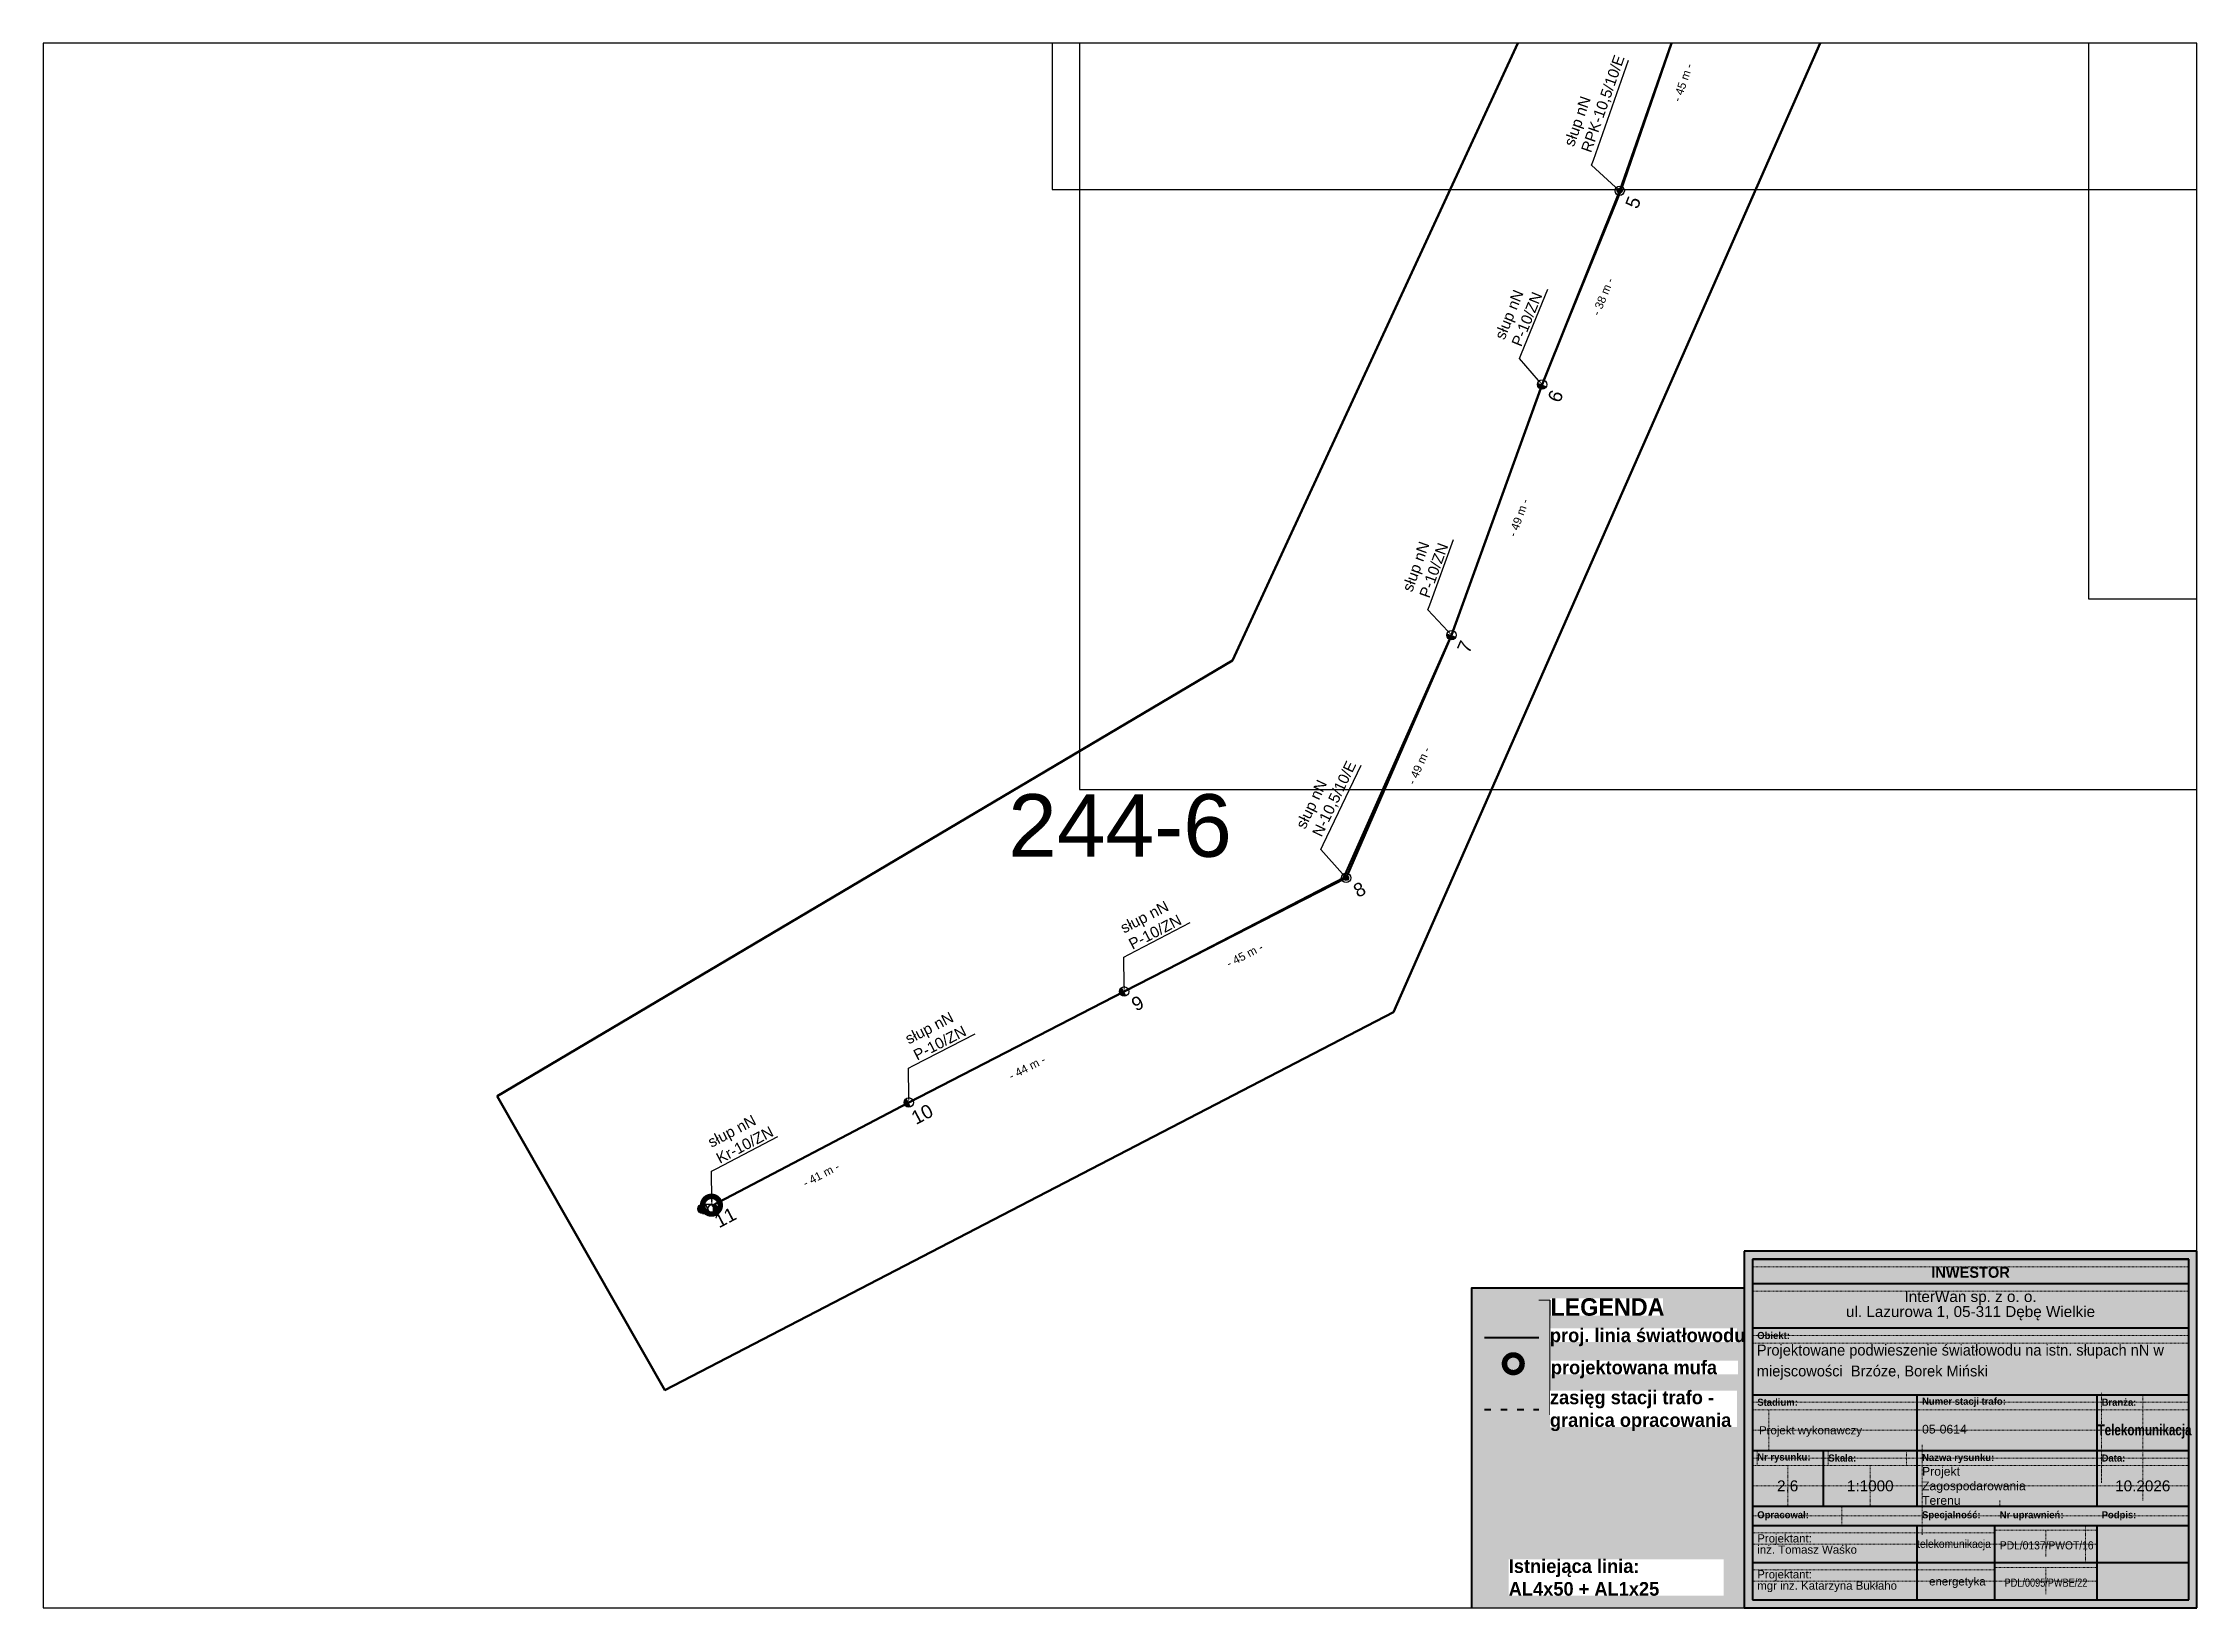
# Paper-space layout '244-6' of a CAD drawing. Header units: metres, sheet in millimetres. Extents: x 0 to 395, y 0 to 287.
# The model-space entities are those that its viewports show. They can reach past a viewport. Long polylines and large blocks are cut down to what shows.
import ezdxf
from ezdxf import colors
from ezdxf.entities.mleader import LeaderData, LeaderLine
from ezdxf.enums import TextEntityAlignment as Align
from ezdxf.math import Vec2, Vec3

# ---------------------------------------------------------------- set-up
doc = ezdxf.new("R2010")
doc.units = ezdxf.units.M
doc.linetypes.add('ACAD_ISO03W100', pattern=[30, 12, -18])
doc.linetypes.add('DGN Style 2', pattern=[0.005224, 0.003135, -0.00209])
for name, color, linetype, lineweight in [('!tele', 30, 'Continuous', 40), ('!trafo', 6, 'Continuous', 50), ('!trafo_244', 6, 'Continuous', 50), ('@Tabelka', 7, 'Continuous', 13), ('_mm zasięg trafo', 6, 'ACAD_ISO03W100', 35), ('_światłowód', 30, 'Continuous', 40)]:
    doc.layers.add(name, color=color, linetype=linetype, lineweight=lineweight)
for name, color, linetype in [('!wymiary', 7, 'Continuous'), ('_MM mufy', 3, 'Continuous'), ('_MM opisy', 7, 'Continuous'), ('_MM slupy', 5, 'Continuous'), ('_numery_05-0244_4', 7, 'Continuous')]:
    doc.layers.add(name, color=color, linetype=linetype)
doc.layers.add('@KonstrTabelki', color=253, linetype='DGN Style 2', lineweight=0, plot=False)
doc.layers.add('_kontrola_05-0244_4', color=6, linetype='Continuous', lineweight=50, plot=False)
doc.styles.add('BardzoMale-PrawaGora', font='arial.ttf', dxfattribs={"height": 0.0025})
doc.styles.get("Standard").update_dxf_attribs({"font": 'arial.ttf'})
doc.dimstyles.new('opis linie', dxfattribs={"dimtxt": 1.5, "dimasz": 0.18, "dimexe": 0.18, "dimexo": 0.0625, "dimgap": 2.5, "dimtad": 4, "dimdec": 0, "dimzin": 0, "dimdsep": 46, "dimtxsty": 'Standard', "dimcen": 0.09, "dimse1": 1, "dimse2": 1, "dimsd1": 1, "dimsd2": 1, "dimclrt": 256, "dimadec": 0, "dimazin": 0, "dimtfac": 1, "dimtdec": 0, "dimtofl": 0, "dimtmove": 0, "dimatfit": 3, "dimfxl": 1, "dimtfill": 1, "dimtolj": 1, "dimtzin": 0, "dimarcsym": 0})

# ---------------------------------------------------------------- blocks, each defined once
blk = doc.blocks.new('tabelka')
at = {"true_color": 0xffffff, "transparency": 33554687}
h = blk.add_hatch(color=7, dxfattribs=at)
h.dxf.hatch_style = 1
h.paths.add_polyline_path([(-83, 65.41), (0, 65.41), (0, 0), (-83, 0)])
at = {"layer": '@KonstrTabelki', "lineweight": 0}
for p, q in [((-1.5, 62.52), (-81.5, 62.52)), ((-1.5, 58.08), (-81.5, 58.08)), ((-1.5, 49.94), (-81.5, 49.94)), ((-81.5, 48.55), (-1.5, 48.55)), ((-1.5, 37.69), (-81.5, 37.69)), ((-81.5, 36.3), (-1.5, 36.3)), ((-78.46, 36.3), (-78.46, 28.86)), ((-17.47, 39.44), (-17.47, 22.94)), ((-9.93, 19.68), (-9.93, 39.08)), ((-81.5, 32.58), (-1.5, 32.58)), ((-80.6, 28.86), (-80.6, 26.08)), ((-67.58, 28.86), (-67.58, 26.08)), ((-53.27, 26.08), (-53.27, 28.86)), ((-50.39, 29.9), (-50.39, 18.64)), ((-17.47, 28.86), (-17.47, 22.94)), ((-9.93, 19.68), (-9.93, 28.86)), ((-1.5, 27.47), (-81.5, 27.47)), ((-81.5, 26.08), (-1.5, 26.08)), ((-74.99, 18.64), (-74.99, 26.08)), ((-59.88, 18.64), (-59.88, 26.08)), ((-1.5, 27.47), (-18.36, 27.47)), ((-1.5, 22.36), (-81.5, 22.36)), ((-1.5, 22.36), (-18.36, 22.36)), ((-81.5, 16.88), (-1.5, 16.88)), ((-65.11, 18.64), (-65.11, 15.11)), ((-50.39, 18.64), (-50.39, 13.41)), ((-36.15, 19.68), (-36.15, 18.64)), ((-37.05, 13.77), (-81.5, 13.77)), ((-37.05, 14.25), (-18.36, 14.25)), ((-27.71, 14.25), (-27.71, 9.31)), ((-20.43, 15.11), (-20.43, 8.31)), ((-37.05, 11.71), (-81.5, 11.71)), ((-18.36, 11.71), (-37.05, 11.71)), ((-37.05, 6.97), (-81.5, 6.97)), ((-37.05, 4.9), (-81.5, 4.9)), ((-37.05, 7.44), (-18.36, 7.44)), ((-18.36, 4.9), (-37.05, 4.9)), ((-27.71, 7.44), (-27.71, 2.5))]:
    blk.add_line(p, q, dxfattribs=at)
at = {"layer": '@KonstrTabelki'}
for points in [[(-51.29, 28.86), (-51.29, 39.08)], [(-51.29, 18.64), (-51.29, 28.86)]]:
    blk.add_lwpolyline(points, dxfattribs=at)
at = {"layer": '@Tabelka', "lineweight": 40}
for p, q in [((0, 65.41), (-83, 65.41)), ((-83, 65.41), (-83, 0)), ((-81.5, 63.91), (-1.5, 63.91)), ((-1.5, 63.91), (-81.5, 63.91)), ((-81.5, 63.91), (-81.5, 1.5)), ((-1.5, 1.5), (-1.5, 63.91)), ((0, 0), (0, 65.41)), ((-81.5, 59.47), (-1.5, 59.47)), ((-81.5, 51.33), (-1.5, 51.33)), ((-81.5, 39.08), (-1.5, 39.08)), ((-81.5, 39.08), (-18.36, 39.08)), ((-51.29, 28.86), (-51.29, 39.08)), ((-51.29, 28.86), (-51.29, 35.67)), ((-18.36, 39.08), (-18.36, 28.86)), ((-81.5, 28.86), (-18.36, 28.86)), ((-68.48, 18.64), (-68.48, 28.86)), ((-51.29, 18.64), (-51.29, 28.86)), ((-18.36, 28.86), (-1.5, 28.86)), ((-18.36, 28.86), (-18.36, 18.64)), ((-51.29, 18.64), (-51.29, 25.45)), ((-18.36, 25.45), (-18.36, 18.64)), ((-81.5, 18.64), (-1.5, 18.64)), ((-81.5, 18.64), (-1.5, 18.64)), ((-81.5, 15.11), (-1.5, 15.11)), ((-51.29, 1.5), (-51.29, 15.11)), ((-37.05, 1.5), (-37.05, 15.11)), ((-18.36, 15.11), (-18.36, 1.5)), ((-81.5, 8.31), (-1.5, 8.31)), ((-81.5, 8.31), (-1.5, 8.31)), ((-81.5, 1.5), (-1.5, 1.5)), ((-83, 0), (0, 0))]:
    blk.add_line(p, q, dxfattribs=at)
at = {"layer": '@Tabelka'}
for s, insert, char_height, attachment_point, line_spacing_factor in [('{\\fLato Light|b1|i0|c238|p34;INWESTOR}', (-41.5, 62.52), 2, 2, 0.825), ('InterWan sp. z o. o.\\Pul. Lazurowa 1, 05-311 Dębę Wielkie', (-41.5, 58.08), 2, 2, 0.825), ('{\\fLato Light|b1|i0|c238|p34;Obiekt:}', (-80.6, 49.94), 1.3, 4, 0.946154), ('{\\fLato Light|b1|i0|c238|p34;Branża:}', (-17.47, 37.69), 1.3, 4, 0.946154), ('Projekt wykonawczy', (-80.27, 32.34), 1.5, 4, 0.825), ('{\\fLato Light|b1|i0|c238|p34;\\W0.8;Telekomunikacja}', (-9.6, 32.34), 2, 5, 0.76875), ('{\\fLato Light|b1|i0|c238|p34;Nr rysunku:}', (-80.6, 27.47), 1.3, 4, 0.946154), ('{\\fLato Light|b1|i0|c238|p34;Skala:}', (-67.58, 27.47), 1.3, 4, 0.946154), ('{\\fLato Light|b1|i0|c238|p34;Nazwa rysunku:}', (-50.39, 27.38), 1.3, 4, 0.946154), ('{\\fLato Light|b1|i0|c238|p34;Data:}', (-17.47, 27.47), 1.3, 4, 0.946154), ('10.2026', (-9.93, 22.36), 2, 5, 0.825), ('{\\fLato Light|b1|i0|c238|p34;Opracował:}', (-80.6, 16.88), 1.3, 4, 0.946154), ('{\\fLato Light|b1|i0|c238|p34;Specjalność:}', (-50.39, 16.88), 1.3, 4, 0.946154), ('{\\fLato Light|b1|i0|c238|p34;Nr uprawnień:}', (-36.15, 16.88), 1.3, 4, 0.946154), ('{\\fLato Light|b1|i0|c238|p34;Podpis:}', (-17.47, 16.88), 1.3, 4, 0.946154)]:
    blk.add_mtext(s, dxfattribs=dict(at, insert=insert, char_height=char_height, attachment_point=attachment_point, line_spacing_factor=line_spacing_factor))
for s, insert, char_height, width, attachment_point, line_spacing_factor in [('{\\fLato Light|b1|i0|c238|p34;Stadium:}', (-80.6, 37.69), 1.3, 8.6456, 4, 0.946154), ('{\\fLato Light|b1|i0|c238|p34;Numer stacji trafo:}', (-50.39, 37.69), 1.3, 16.1141, 4, 0.946154), ('Projektant:\\Pinż. Tomasz Waśko', (-80.6, 11.71), 1.5, 27.9275, 4, 0.825), ('{\\W0.9;telekomunikacja}', (-44.53, 11.53), 1.5, 22.915, 5, 0.825), ('{\\W0.9;PDL/0137/PWOT/16}', (-27.54, 11.46), 1.5, 22.915, 5, 0.825), ('Projektant:\\Pmgr inż. Katarzyna Bukłaho', (-80.6, 4.9), 1.5, 27.9275, 4, 0.825), ('energetyka', (-43.91, 4.64), 1.5, 22.915, 5, 0.825), ('{\\W0.8;PDL/0095/PWBE/22}', (-27.66, 4.62), 1.5, 22.915, 5, 0.825)]:
    blk.add_mtext(s, dxfattribs=dict(at, insert=insert, char_height=char_height, width=width, attachment_point=attachment_point, line_spacing_factor=line_spacing_factor))
blk = doc.blocks.new('mufa')
at = {"layer": '_MM mufy'}
h = blk.add_hatch(color=256, dxfattribs=at)
h.dxf.hatch_style = 1
h.paths.add_polyline_path([(2.15, 0.12, 1), (-2.1, -0.05, 1)])
h.paths.add_polyline_path([(-1.1, -0.01, -1), (1.15, 0.08, -1)], flags=16)
h.paths.add_polyline_path([(-0.83, 0, -1), (0.88, 0.07, -1)], flags=0)
blk = doc.blocks.new('legenda')
at = {"true_color": 0xffffff, "transparency": 33554687}
h = blk.add_hatch(color=7, dxfattribs=at)
h.dxf.hatch_style = 1
h.paths.add_polyline_path([(-50, 58.61), (0, 58.61), (0, 0), (-50, 0)])
at = {"lineweight": 40}
blk.add_lwpolyline([(0, 58.61), (-50, 58.61), (-50, 0)], dxfattribs=at)
at = {"layer": '_mm zasięg trafo', "lineweight": 40, "ltscale": 0.1}
blk.add_lwpolyline([(-47.62, 36.36), (-37.62, 36.36)], dxfattribs=at)
at = {"layer": '_światłowód', "lineweight": 40}
blk.add_lwpolyline([(-47.62, 49.6), (-37.62, 49.6)], dxfattribs=at)
at = {"layer": '_mm zasięg trafo'}
blk.add_blockref('mufa', (-42.35, 44.72), dxfattribs=at)
at = {"layer": '_mm zasięg trafo', "bg_fill": 3, "box_fill_scale": 1, "bg_fill_color": 256, "bg_fill_transparency": 0}
for s, width, heights, insert, char_height, attachment_point in [('{\\fLato Light|b1|i0|c238|p34;\\C7;LEGENDA}', 20.65, [-3.27], (-35.53, 56.77), 3.2, 1), ('\\pxt4;{\\fLato Light|b1|i0|c238|p34;\\C7;proj. linia światłowodu}', 34.3358, [-3.2], (-35.62, 49.6), 2.5, 4)]:
    blk.add_mtext_dynamic_manual_height_columns(s, width=width, gutter_width=1, heights=heights, dxfattribs=dict(at, insert=insert, char_height=char_height, attachment_point=attachment_point))
at = {"layer": 'Defpoints', "color": 252, "lineweight": 0, "true_color": 0x939598}
blk.add_lwpolyline([(-37.62, 56.41), (-35.62, 56.41), (-35.62, 35.41)], dxfattribs=at)
at = {"layer": '_mm zasięg trafo', "char_height": 2.5, "attachment_point": 4, "bg_fill": 3, "box_fill_scale": 1, "bg_fill_color": 256, "bg_fill_transparency": 0}
for s, heights, insert in [('\\pxt4;{\\fLato Light|b1|i0|c238|p34;\\C7;projektowana mufa}', [-3.2], (-35.44, 43.71)), ('\\pxt4;{\\fLato Light|b1|i0|c238|p34;\\C7;zasięg stacji trafo - granica opracowania}', [-7.36], (-35.62, 36.13))]:
    blk.add_mtext_dynamic_manual_height_columns(s, width=34.3358, gutter_width=1, heights=heights, dxfattribs=dict(at, insert=insert))
blk.add_lwpolyline([(-50, 0), (0, 0), (0, 58.61)])
at = {"layer": '_mm zasięg trafo', "insert": (-43.16, 5.56), "char_height": 2.5, "attachment_point": 4, "bg_fill": 3, "box_fill_scale": 1, "bg_fill_color": 256, "bg_fill_transparency": 0}
blk.add_mtext_dynamic_manual_height_columns('\\pxt4;{\\fLato Light|b1|i0|c238|p34;\\C7;Istniejąca linia:\\PAL4x50 + AL1x25}', width=39.409, gutter_width=1, heights=[0], dxfattribs=at)
blk = doc.blocks.new('ZN')
at = {"layer": '_MM slupy', "transparency": 33554687}
h = blk.add_hatch(color=256, dxfattribs=at)
h.dxf.hatch_style = 1
h.paths.add_polyline_path([(0, -0.86), (0, 0.86, 1)])
at = {"layer": '_MM slupy'}
blk.add_circle((0, 0), 0.857, dxfattribs=at)
blk = doc.blocks.new('*D18')
at = {"layer": 'Defpoints', "color": 0}
for p in [(7534138.87, 5784842.62), (7534139.34, 5784841.73), (7534102.77, 5784823.69)]:
    blk.add_point(p, dxfattribs=at)
at = {"layer": '!wymiary', "insert": (7534122.8, 5784829.39), "char_height": 1.5, "attachment_point": 5, "rotation": 27.672, "bg_fill": 3, "box_fill_scale": 1.1, "bg_fill_color": 9, "bg_fill_true_color": 13158600, "bg_fill_transparency": 0}
blk.add_mtext('\\A1;- 41 m -', dxfattribs=at)
blk = doc.blocks.new('*D19')
at = {"layer": 'Defpoints', "color": 0}
for p in [(7534178.36, 5784862.96), (7534178.81, 5784862.07), (7534138.87, 5784842.62)]:
    blk.add_point(p, dxfattribs=at)
at = {"layer": '!wymiary', "insert": (7534160.56, 5784849.01), "char_height": 1.5, "attachment_point": 5, "rotation": 27.2511, "bg_fill": 3, "box_fill_scale": 1.1, "bg_fill_color": 9, "bg_fill_true_color": 13158600, "bg_fill_transparency": 0}
blk.add_mtext('\\A1;- 44 m -', dxfattribs=at)
blk = doc.blocks.new('*D20')
at = {"layer": 'Defpoints', "color": 0}
for p in [(7534218.65, 5784883.86), (7534219.11, 5784882.97), (7534178.36, 5784862.96)]:
    blk.add_point(p, dxfattribs=at)
at = {"layer": '!wymiary', "insert": (7534200.46, 5784869.62), "char_height": 1.5, "attachment_point": 5, "rotation": 27.4201, "bg_fill": 3, "box_fill_scale": 1.1, "bg_fill_color": 9, "bg_fill_true_color": 13158600, "bg_fill_transparency": 0}
blk.add_mtext('\\A1;- 45 m -', dxfattribs=at)
blk = doc.blocks.new('*D21')
at = {"layer": 'Defpoints', "color": 0}
for p in [(7534238.37, 5784928.3), (7534239.28, 5784927.89), (7534218.65, 5784883.86)]:
    blk.add_point(p, dxfattribs=at)
at = {"layer": '!wymiary', "insert": (7534232.41, 5784904.35), "char_height": 1.5, "attachment_point": 5, "rotation": 66.0665, "bg_fill": 3, "box_fill_scale": 1.1, "bg_fill_color": 9, "bg_fill_true_color": 13158600, "bg_fill_transparency": 0}
blk.add_mtext('\\A1;- 49 m -', dxfattribs=at)
blk = doc.blocks.new('*D22')
at = {"layer": 'Defpoints', "color": 0}
for p in [(7534254.97, 5784974.23), (7534255.91, 5784973.89), (7534238.37, 5784928.3)]:
    blk.add_point(p, dxfattribs=at)
at = {"layer": '!wymiary', "insert": (7534250.68, 5784949.82), "char_height": 1.5, "attachment_point": 5, "rotation": 70.1304, "bg_fill": 3, "box_fill_scale": 1.1, "bg_fill_color": 9, "bg_fill_true_color": 13158600, "bg_fill_transparency": 0}
blk.add_mtext('\\A1;- 49 m -', dxfattribs=at)
blk = doc.blocks.new('*D23')
at = {"layer": 'Defpoints', "color": 0}
for p in [(7534269.38, 5785009.66), (7534270.31, 5785009.28), (7534254.97, 5784974.23)]:
    blk.add_point(p, dxfattribs=at)
at = {"layer": '!wymiary', "insert": (7534266.13, 5784990.34), "char_height": 1.5, "attachment_point": 5, "rotation": 67.8686, "bg_fill": 3, "box_fill_scale": 1.1, "bg_fill_color": 9, "bg_fill_true_color": 13158600, "bg_fill_transparency": 0}
blk.add_mtext('\\A1;- 38 m -', dxfattribs=at)
blk = doc.blocks.new('*D24')
at = {"layer": 'Defpoints', "color": 0}
for p in [(7534284.14, 5785052.31), (7534285.09, 5785051.98), (7534269.38, 5785009.66)]:
    blk.add_point(p, dxfattribs=at)
at = {"layer": '!wymiary', "insert": (7534280.79, 5785029.59), "char_height": 1.5, "attachment_point": 5, "rotation": 70.909, "bg_fill": 3, "box_fill_scale": 1.1, "bg_fill_color": 9, "bg_fill_true_color": 13158600, "bg_fill_transparency": 0}
blk.add_mtext('\\A1;- 45 m -', dxfattribs=at)
blk = doc.blocks.new('E')
at = {"layer": '_MM slupy'}
h = blk.add_hatch(color=256, dxfattribs=at)
h.dxf.hatch_style = 1
h.paths.add_polyline_path([(0.27, 0.37, 1), (-0.27, -0.37, 1)])
for radius in [0.857, 0.457]:
    blk.add_circle((0, 0), radius, dxfattribs=at)
blk = doc.blocks.new('R')
at = {"layer": '_MM slupy', "transparency": 33554687}
h = blk.add_hatch(color=256, dxfattribs=at)
h.dxf.hatch_style = 1
h.paths.add_polyline_path([(-0.93, -0.86), (-0.93, 0.86, 1)])
h = blk.add_hatch(color=256, dxfattribs=at)
h.dxf.hatch_style = 1
h.paths.add_polyline_path([(0.93, 0.86), (0.93, -0.86, 1)])
at = {"layer": '_MM slupy'}
for points in [[(-0.93, 0.86), (0.93, 0.86)], [(-0.93, -0.86), (0.93, -0.86)]]:
    blk.add_lwpolyline(points, dxfattribs=at)
for centre in [(-0.93, 0), (0.93, 0)]:
    blk.add_circle(centre, 0.857, dxfattribs=at)
blk = doc.blocks.new('q')
at = {"layer": '_MM slupy'}
blk.add_blockref('ZN', (0, 0), dxfattribs=at)
at = {"layer": '_MM opisy'}
ml = blk.add_multileader_mtext('Standard', dxfattribs=at)
ml.set_content('\\pxql;słup nN\\PP-10/ZN', color=256)
ml.set_leader_properties()
ml.build(insert=Vec2(0, 0))
ml.multileader.update_dxf_attribs({"has_text_frame": 1, "text_left_attachment_type": 5, "text_right_attachment_type": 5, "dogleg_length": 1, "arrow_head_size": 1})
ctx = ml.context
ctx.base_point, ctx.char_height, ctx.arrow_head_size, ctx.landing_gap_size, ctx.plane_origin = Vec3(3.86, 5.63), 2, 1, 1, Vec3(1.72, -1.42)
ctx.left_attachment, ctx.right_attachment = 5, 5
notes = []
notes.append((ctx, [(0, (1, 1, 0), (2.86, 5.63), (1, 0), 1, [(0, [(0, 0)], 0, [])])]))
ctx.mtext.insert, ctx.mtext.flow_direction = Vec3(4.86, 11.44), 5
ctx.mtext.has_bg_fill, ctx.mtext.bg_color, ctx.mtext.bg_scale_factor, ctx.mtext.bg_transparency, ctx.mtext.use_window_bg_color = 1, -1023410175, 1, 0, 1
for ctx, leaders in notes:
    for number, flags, end, landing, length, lines in leaders:
        leader = LeaderData()
        leader.index, (leader.has_last_leader_line, leader.has_dogleg_vector, leader.attachment_direction) = number, flags
        leader.last_leader_point, leader.dogleg_vector, leader.dogleg_length = Vec3(end), Vec3(landing), length
        for number, points, colour, breaks in lines:
            line = LeaderLine()
            line.index, line.vertices, line.color, line.breaks = number, Vec3.list(points), colors.encode_raw_color(colour), breaks
            leader.lines.append(line)
        ctx.leaders.append(leader)

msp = doc.modelspace()

# ---------------------------------------------------------------- linework, layer by layer
at = {"layer": '!tele'}
msp.add_lwpolyline([(7534102.77, 5784823.69), (7534138.87, 5784842.62), (7534178.36, 5784862.96), (7534218.65, 5784883.86), (7534238.37, 5784928.3), (7534254.97, 5784974.23), (7534269.38, 5785009.66), (7534284.14, 5785052.31), (7534291.67, 5785091.77), (7534302.12, 5785135.44), (7534314.31, 5785182.63)], dxfattribs=at)
at = {"layer": '!trafo_244'}
msp.add_lwpolyline([(7534063.44, 5784843.77), (7534094.16, 5784789.89), (7534227.75, 5784859.2), (7534309.11, 5785044.02), (7534338.24, 5785149.48), (7534627.47, 5785028.46), (7534635.59, 5785064.87), (7534351.5, 5785192.14), (7534404.24, 5785396.9), (7534370.65, 5785405.69), (7534322.94, 5785205.43), (7534243.84, 5785250.63), (7534128.64, 5785253.14), (7533922.74, 5785319.06), (7533902.33, 5785266.32), (7534062.41, 5785231.48), (7534040.13, 5785189.74), (7534089.41, 5785176.55), (7534098.2, 5785220.18), (7534286.53, 5785174.36), (7534272.53, 5785084.36), (7534198.2, 5784923.65)], close=True, dxfattribs=at)
at = {"layer": 'Defpoints', "color": 4}
msp.add_lwpolyline([(7534355.17, 5784934.97), (7534750.02, 5784934.97), (7534750.02, 5785221.83), (7534355.17, 5785221.83)], close=True, dxfattribs=at)

# ---------------------------------------------------------------- texts
for s, p in [('244-4', (7534367.6, 5785043.4)), ('244-6', (7534177.6, 5784893.4))]:
    msp.add_text(s, height=11.474, dxfattribs=at).set_placement(p, align=Align.MIDDLE_CENTER)

# ---------------------------------------------------------------- next in the draw order: block references
for p, rotation in [((7534254.97, 5784974.23), 67.86864774426016), ((7534238.37, 5784928.3), 70.13044260124359), ((7534178.36, 5784862.96), 27.42014947316276), ((7534138.87, 5784842.62), 27.25105373977662)]:
    msp.add_blockref('q', p, dxfattribs=dict(rotation=rotation))

# ---------------------------------------------------------------- next in the draw order: dimensions: what is measured, and where the dimension line sits
at = {"layer": '!wymiary'}
dim = msp.add_aligned_dim(p1=(7534102.77, 5784823.69), p2=(7534138.87, 5784842.62), distance=-1, dimstyle='opis linie', override={"dimpost": '- <> m -'}, dxfattribs=at)
dim.commit()
dim.dimension.update_dxf_attribs({"geometry": '*D18', "text_midpoint": (7534122.8, 5784829.39)})

# ---------------------------------------------------------------- next in the draw order: dimensions: what is measured, and where the dimension line sits
dim = msp.add_aligned_dim(p1=(7534138.87, 5784842.62), p2=(7534178.36, 5784862.96), distance=-1, dimstyle='opis linie', override={"dimpost": '- <> m -'}, dxfattribs=at)
dim.commit()
dim.dimension.update_dxf_attribs({"geometry": '*D19', "text_midpoint": (7534160.56, 5784849.01)})

# ---------------------------------------------------------------- next in the draw order: leaders
at = {"layer": '_MM opisy'}
ml = msp.add_multileader_mtext('Standard', dxfattribs=at)
ml.set_content('\\pxql;słup nN\\PKr-10/ZN', color=256)
ml.set_leader_properties()
ml.build(insert=Vec2(0, 0))
ml.multileader.update_dxf_attribs({"has_text_frame": 1, "text_left_attachment_type": 5, "text_right_attachment_type": 5, "dogleg_length": 1, "arrow_head_size": 1})
ctx = ml.context
ctx.base_point, ctx.char_height, ctx.arrow_head_size, ctx.landing_gap_size, ctx.plane_origin, ctx.plane_x_axis, ctx.plane_y_axis = Vec3(7534103.57, 5784830.47), 2, 1, 1, Vec3(7534104.95, 5784823.23), Vec3(0.885621, 0.464409), Vec3(-0.464409, 0.885621)
ctx.left_attachment, ctx.right_attachment = 5, 5
notes = []
notes.append((ctx, [(0, (1, 1, 0), (7534102.69, 5784830.01), (0.885621, 0.464409), 1, [(0, [(7534102.77, 5784823.69)], 0, [])])]))
ctx.mtext.insert, ctx.mtext.text_direction, ctx.mtext.flow_direction = Vec3(7534101.77, 5784836.07), Vec3(0.885621, 0.464409), 5
ctx.mtext.has_bg_fill, ctx.mtext.bg_color, ctx.mtext.bg_scale_factor, ctx.mtext.bg_transparency, ctx.mtext.use_window_bg_color = 1, -1023410175, 1, 0, 1
for ctx, leaders in notes:
    for number, flags, end, landing, length, lines in leaders:
        leader = LeaderData()
        leader.index, (leader.has_last_leader_line, leader.has_dogleg_vector, leader.attachment_direction) = number, flags
        leader.last_leader_point, leader.dogleg_vector, leader.dogleg_length = Vec3(end), Vec3(landing), length
        for number, points, colour, breaks in lines:
            line = LeaderLine()
            line.index, line.vertices, line.color, line.breaks = number, Vec3.list(points), colors.encode_raw_color(colour), breaks
            leader.lines.append(line)
        ctx.leaders.append(leader)

# ---------------------------------------------------------------- next in the draw order: linework, layer by layer
at = {"layer": '_kontrola_05-0244_4', "color": 6}
msp.add_lwpolyline([(7534138.87, 5784842.62), (7534102.77, 5784823.69)], dxfattribs=at)

# ---------------------------------------------------------------- next in the draw order: block references
at = {"layer": '!trafo'}
msp.add_blockref('R', (7534101.99, 5784823.13), dxfattribs=at)
msp.add_blockref('mufa', (7534102.67, 5784823.76))

# ---------------------------------------------------------------- next in the draw order: texts
at = {"layer": '_numery_05-0244_4', "color": 7}
for s, p in [('10', (7534141.32, 5784840.48)), ('11', (7534105.22, 5784821.55))]:
    msp.add_text(s, height=2.5, rotation=27.672, dxfattribs=at).set_placement(p, align=Align.MIDDLE_CENTER)

# ---------------------------------------------------------------- next in the draw order: dimensions: what is measured, and where the dimension line sits
at = {"layer": '!wymiary'}
dim = msp.add_aligned_dim(p1=(7534178.36, 5784862.96), p2=(7534218.65, 5784883.86), distance=-1, dimstyle='opis linie', override={"dimpost": '- <> m -'}, dxfattribs=at)
dim.commit()
dim.dimension.update_dxf_attribs({"geometry": '*D20', "text_midpoint": (7534200.46, 5784869.62)})

# ---------------------------------------------------------------- next in the draw order: linework, layer by layer
at = {"layer": '_kontrola_05-0244_4', "color": 6}
msp.add_lwpolyline([(7534178.36, 5784862.96), (7534138.87, 5784842.62)], dxfattribs=at)

# ---------------------------------------------------------------- next in the draw order: texts
at = {"layer": '_numery_05-0244_4', "color": 7}
msp.add_text('9', height=2.5, rotation=27.2511, dxfattribs=at).set_placement((7534180.81, 5784860.82), align=Align.MIDDLE_CENTER)

# ---------------------------------------------------------------- next in the draw order: dimensions: what is measured, and where the dimension line sits
at = {"layer": '!wymiary'}
dim = msp.add_aligned_dim(p1=(7534218.65, 5784883.86), p2=(7534238.37, 5784928.3), distance=-1, dimstyle='opis linie', override={"dimpost": '- <> m -'}, dxfattribs=at)
dim.commit()
dim.dimension.update_dxf_attribs({"geometry": '*D21', "text_midpoint": (7534232.41, 5784904.35)})

# ---------------------------------------------------------------- next in the draw order: dimensions: what is measured, and where the dimension line sits
dim = msp.add_aligned_dim(p1=(7534238.37, 5784928.3), p2=(7534254.97, 5784974.23), distance=-1, dimstyle='opis linie', override={"dimpost": '- <> m -'}, dxfattribs=at)
dim.commit()
dim.dimension.update_dxf_attribs({"geometry": '*D22', "text_midpoint": (7534250.68, 5784949.82)})

# ---------------------------------------------------------------- next in the draw order: leaders
at = {"layer": '_MM opisy'}
ml = msp.add_multileader_mtext('Standard', dxfattribs=at)
ml.set_content('\\pxql;słup nN\\PN-10,5/10/E', color=256)
ml.set_leader_properties()
ml.build(insert=Vec2(0, 0))
ml.multileader.update_dxf_attribs({"has_text_frame": 1, "text_left_attachment_type": 5, "text_right_attachment_type": 5, "dogleg_length": 1, "arrow_head_size": 1})
ctx = ml.context
ctx.base_point, ctx.char_height, ctx.arrow_head_size, ctx.landing_gap_size, ctx.plane_origin, ctx.plane_x_axis, ctx.plane_y_axis = Vec3(7534214.86, 5784889.9), 2, 1, 1, Vec3(7534221.07, 5784884.73), Vec3(0.430473, 0.902604), Vec3(-0.902604, 0.430473)
ctx.left_attachment, ctx.right_attachment = 5, 5
notes = []
notes.append((ctx, [(0, (1, 1, 0), (7534214.43, 5784888.99), (0.430473, 0.902604), 1, [(0, [(7534219.05, 5784883.79), (7534214.43, 5784888.99)], 0, [])])]))
ctx.mtext.insert, ctx.mtext.text_direction, ctx.mtext.flow_direction = Vec3(7534209.73, 5784893.45), Vec3(0.430473, 0.902604), 5
ctx.mtext.has_bg_fill, ctx.mtext.bg_color, ctx.mtext.bg_scale_factor, ctx.mtext.bg_transparency, ctx.mtext.use_window_bg_color = 1, -1023410175, 1, 0, 1
for ctx, leaders in notes:
    for number, flags, end, landing, length, lines in leaders:
        leader = LeaderData()
        leader.index, (leader.has_last_leader_line, leader.has_dogleg_vector, leader.attachment_direction) = number, flags
        leader.last_leader_point, leader.dogleg_vector, leader.dogleg_length = Vec3(end), Vec3(landing), length
        for number, points, colour, breaks in lines:
            line = LeaderLine()
            line.index, line.vertices, line.color, line.breaks = number, Vec3.list(points), colors.encode_raw_color(colour), breaks
            leader.lines.append(line)
        ctx.leaders.append(leader)

# ---------------------------------------------------------------- next in the draw order: linework, layer by layer
at = {"layer": '_kontrola_05-0244_4', "color": 6}
for points in [[(7534238.37, 5784928.3), (7534219.05, 5784883.79)], [(7534219.05, 5784883.79), (7534178.36, 5784862.96)]]:
    msp.add_lwpolyline(points, dxfattribs=at)

# ---------------------------------------------------------------- next in the draw order: block references
at = {"rotation": 64.50244850278236}
msp.add_blockref('E', (7534219.05, 5784883.79), dxfattribs=at)

# ---------------------------------------------------------------- next in the draw order: texts
at = {"layer": '_numery_05-0244_4', "color": 7}
for s, rotation, p in [('7', 66.5345, (7534240.82, 5784926.16)), ('8', 27.1134, (7534221.5, 5784881.66))]:
    msp.add_text(s, height=2.5, rotation=rotation, dxfattribs=at).set_placement(p, align=Align.MIDDLE_CENTER)

# ---------------------------------------------------------------- next in the draw order: dimensions: what is measured, and where the dimension line sits
at = {"layer": '!wymiary'}
dim = msp.add_aligned_dim(p1=(7534254.97, 5784974.23), p2=(7534269.38, 5785009.66), distance=-1, dimstyle='opis linie', override={"dimpost": '- <> m -'}, dxfattribs=at)
dim.commit()
dim.dimension.update_dxf_attribs({"geometry": '*D23', "text_midpoint": (7534266.13, 5784990.34)})

# ---------------------------------------------------------------- next in the draw order: linework, layer by layer
at = {"layer": '_kontrola_05-0244_4', "color": 6}
msp.add_lwpolyline([(7534254.97, 5784974.23), (7534238.37, 5784928.3)], dxfattribs=at)

# ---------------------------------------------------------------- next in the draw order: texts
at = {"layer": '_numery_05-0244_4', "color": 7}
msp.add_text('6', height=2.5, rotation=68.1677, dxfattribs=at).set_placement((7534257.42, 5784972.1), align=Align.MIDDLE_CENTER)

# ---------------------------------------------------------------- next in the draw order: dimensions: what is measured, and where the dimension line sits
at = {"layer": '!wymiary'}
dim = msp.add_aligned_dim(p1=(7534269.38, 5785009.66), p2=(7534284.14, 5785052.31), distance=-1, dimstyle='opis linie', override={"dimpost": '- <> m -'}, dxfattribs=at)
dim.commit()
dim.dimension.update_dxf_attribs({"geometry": '*D24', "text_midpoint": (7534280.79, 5785029.59)})

# ---------------------------------------------------------------- next in the draw order: leaders
at = {"layer": '_MM opisy'}
ml = msp.add_multileader_mtext('Standard', dxfattribs=at)
ml.set_content('\\pxql;słup nN\\PRPK-10,5/10/E', color=256)
ml.set_leader_properties()
ml.build(insert=Vec2(0, 0))
ml.multileader.update_dxf_attribs({"has_text_frame": 1, "text_left_attachment_type": 5, "text_right_attachment_type": 5, "dogleg_length": 1, "arrow_head_size": 1})
ctx = ml.context
ctx.base_point, ctx.char_height, ctx.arrow_head_size, ctx.landing_gap_size, ctx.plane_origin, ctx.plane_x_axis, ctx.plane_y_axis = Vec3(7534264.39, 5785015.38), 2, 1, 1, Vec3(7534271.11, 5785010.9), Vec3(0.332031, 0.943269), Vec3(-0.943269, 0.332031)
ctx.left_attachment, ctx.right_attachment = 5, 5
notes = []
notes.append((ctx, [(0, (1, 1, 0), (7534264.06, 5785014.44), (0.332031, 0.943269), 1, [(0, [(7534269.2, 5785009.75), (7534264.06, 5785014.44)], 0, [])])]))
ctx.mtext.insert, ctx.mtext.text_direction, ctx.mtext.flow_direction = Vec3(7534258.91, 5785018.37), Vec3(0.332031, 0.943269), 5
ctx.mtext.has_bg_fill, ctx.mtext.bg_color, ctx.mtext.bg_scale_factor, ctx.mtext.bg_transparency, ctx.mtext.use_window_bg_color = 1, -1023410175, 1, 0, 1
for ctx, leaders in notes:
    for number, flags, end, landing, length, lines in leaders:
        leader = LeaderData()
        leader.index, (leader.has_last_leader_line, leader.has_dogleg_vector, leader.attachment_direction) = number, flags
        leader.last_leader_point, leader.dogleg_vector, leader.dogleg_length = Vec3(end), Vec3(landing), length
        for number, points, colour, breaks in lines:
            line = LeaderLine()
            line.index, line.vertices, line.color, line.breaks = number, Vec3.list(points), colors.encode_raw_color(colour), breaks
            leader.lines.append(line)
        ctx.leaders.append(leader)

# ---------------------------------------------------------------- next in the draw order: linework, layer by layer
at = {"layer": '_kontrola_05-0244_4', "color": 6}
for points in [[(7534284.14, 5785052.31), (7534269.2, 5785009.75)], [(7534269.2, 5785009.75), (7534254.97, 5784974.23)]]:
    msp.add_lwpolyline(points, dxfattribs=at)
at = {"layer": 'Defpoints', "color": 4}
for points in [[(7534165.17, 5785009.97), (7534560.02, 5785009.97), (7534560.02, 5785296.83), (7534165.17, 5785296.83)], [(7534170.17, 5784899.97), (7534565.02, 5784899.97), (7534565.02, 5785186.83), (7534170.17, 5785186.83)], [(7533980.17, 5784749.97), (7534375.02, 5784749.97), (7534375.02, 5785036.83), (7533980.17, 5785036.83)]]:
    msp.add_lwpolyline(points, close=True, dxfattribs=at)

# ---------------------------------------------------------------- next in the draw order: block references
at = {"rotation": 70.60793148419002}
msp.add_blockref('E', (7534269.2, 5785009.75), dxfattribs=at)

# ---------------------------------------------------------------- next in the draw order: texts
at = {"layer": '_numery_05-0244_4', "color": 7}
msp.add_text('5', height=2.5, rotation=68.1677, dxfattribs=at).set_placement((7534271.65, 5785007.62), align=Align.MIDDLE_CENTER)

psp = doc.layouts.new('244-6')

# ---------------------------------------------------------------- block references
psp.add_blockref('tabelka', (394.85, 0))

# ---------------------------------------------------------------- texts
at = {"color": 18, "true_color": 0x000000, "insert": (314.17, 48.27), "char_height": 2, "width": 76.9558, "attachment_point": 1, "line_spacing_factor": 0.825, "style": 'BardzoMale-PrawaGora'}
psp.add_mtext('\\pxsm1.15,ql;{\\fLato Light|b0|i0|c238|p34;\\C256;Projektowane podwieszenie światłowodu na istn. słupach nN w miejscowości  Brzóze, Borek Miński}', dxfattribs=at)
at = {"color": 1, "char_height": 1.6, "width": 26.3577, "attachment_point": 4}
for s, insert in [('{\\C18;\\c0;05-0614}', (344.46, 32.76, 1)), ('{\\C18;\\c0;Projekt Zagospodarowania Terenu}', (344.46, 22.36, 1))]:
    psp.add_mtext(s, dxfattribs=dict(at, insert=insert))
at = {"char_height": 2, "attachment_point": 5, "line_spacing_factor": 0.825}
for s, insert in [('2.6', (319.82, 22.36)), ('1:1000', (334.97, 22.36))]:
    psp.add_mtext(s, dxfattribs=dict(at, insert=insert))

# ---------------------------------------------------------------- next in the draw order: block references
psp.add_blockref('legenda', (311.85, 0))

# ---------------------------------------------------------------- next in the draw order: linework, layer by layer
psp.add_lwpolyline([(0, 0), (394.85, 0), (394.85, 286.86), (0, 286.86)], close=True)

# ---------------------------------------------------------------- next in the draw order: viewports
at = {"layer": '0'}
psp.add_viewport(center=(197.43, 143.43), size=(394.85, 286.8575), view_center_point=(7534177.6, 5784893.4), view_height=286.8575, dxfattribs=at)

doc.saveas('drawing.dxf')
